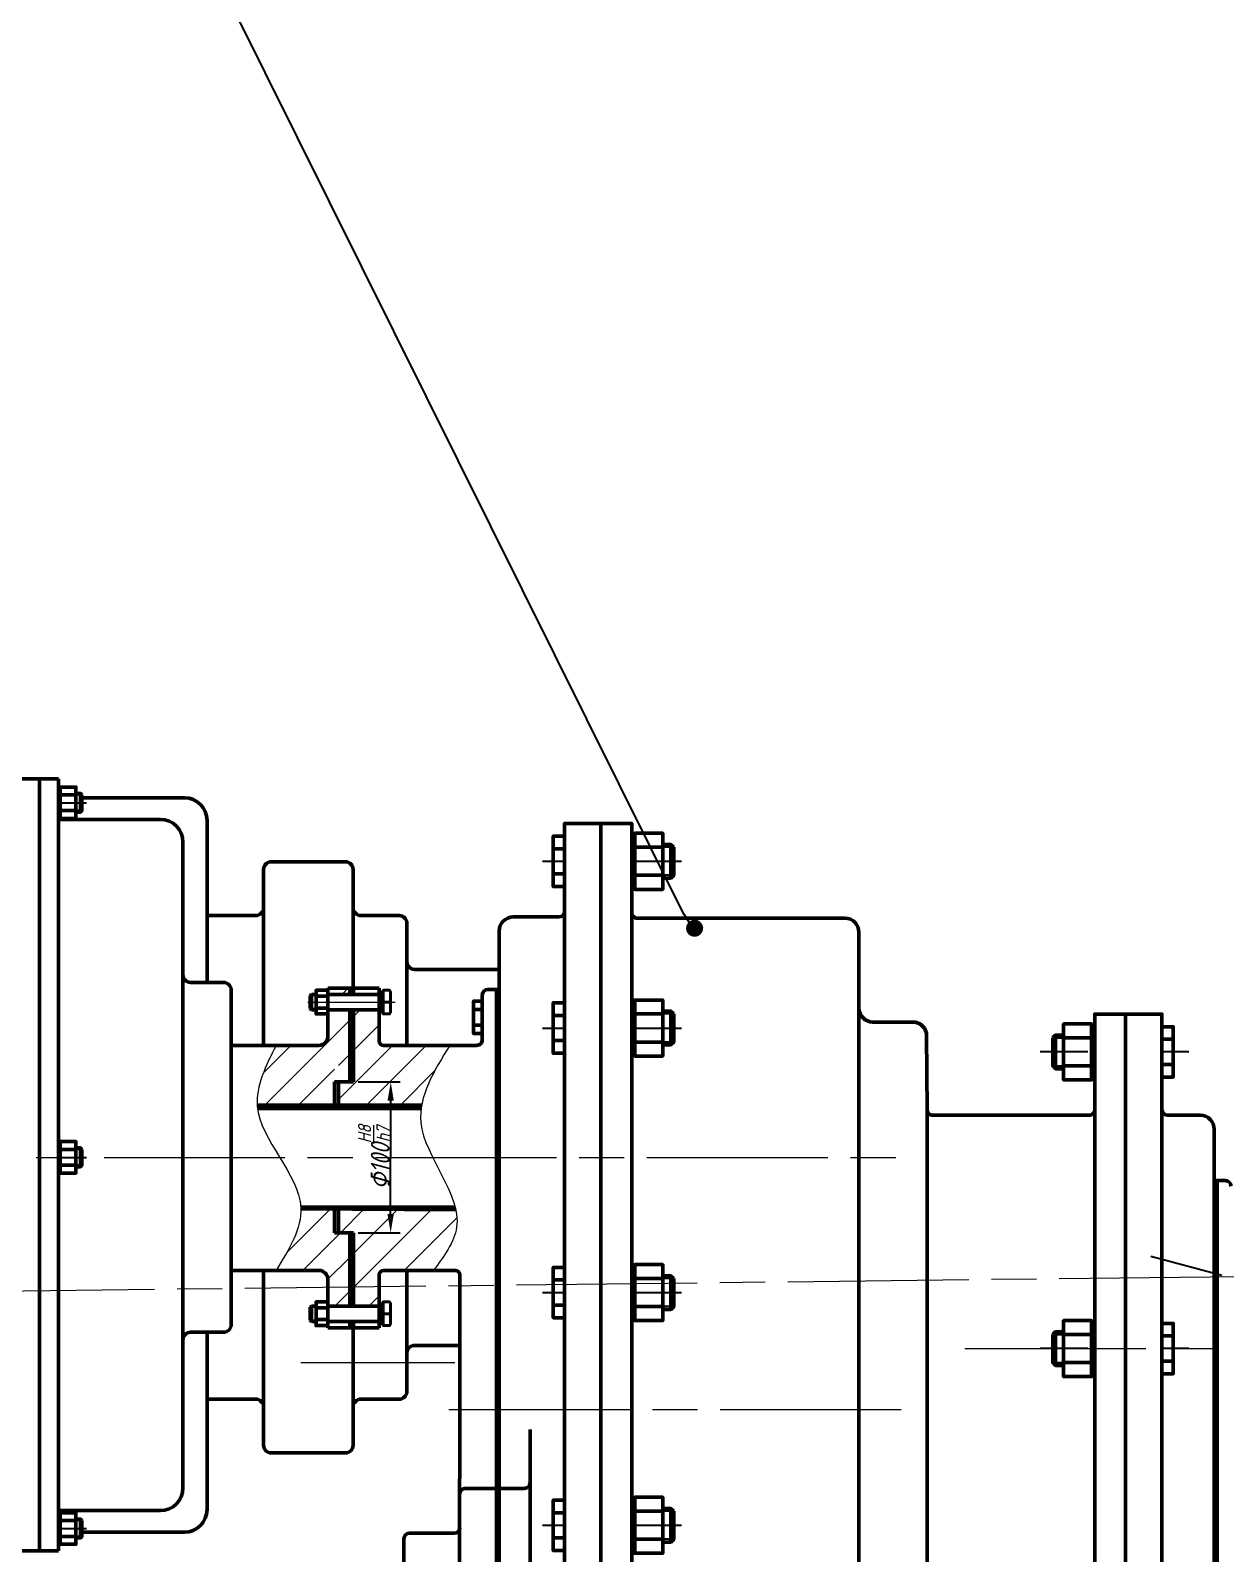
# Model space of a CAD drawing. Header units: millimetres. Extents: x 152 to 1341, y 163 to 1004.
# Drawn here: x 494.6 to 653, y 630.9 to 832.8 of the extents above; entities that cross this region are included whole.
import ezdxf

# ---------------------------------------------------------------- set-up
doc = ezdxf.new("R2010")
doc.units = ezdxf.units.MM
doc.linetypes.add('ACAD_ISO08W100', pattern=[36, 24, -3, 6, -3])
doc.layers.get('Defpoints').update_dxf_attribs({"lineweight": 35})
for name, color, linetype, lineweight in [('中心线', 1, 'ACAD_ISO08W100', 35), ('剖面线', 6, 'Continuous', 35), ('尺寸', 4, 'Continuous', 25), ('粗实线', 7, 'Continuous', 50), ('细实线', 7, 'Continuous', 20)]:
    doc.layers.add(name, color=color, linetype=linetype, lineweight=lineweight)
doc.layers.add('尺寸标注', color=4, linetype='Continuous')
doc.styles.get("Standard").update_dxf_attribs({"font": 'arial.ttf'})
doc.dimstyles.new('ISO-25', dxfattribs={"dimtxt": 2.5, "dimasz": 2.5, "dimexe": 1.25, "dimexo": 0.625, "dimtad": 1, "dimtxsty": 'Standard', "dimcen": 2.5, "dimadec": 0, "dimazin": 0, "dimtfac": 1, "dimtmove": 0, "dimatfit": 3, "dimfxl": 1, "dimarcsym": 0})

# ---------------------------------------------------------------- blocks, each defined once
blk = doc.blocks.new('*D10')
at = {"layer": 'Defpoints', "color": 0, "transparency": 16777216}
for p in [(1172.6, 894.88), (336.93, 599.31), (1172.43, 598.81)]:
    blk.add_point(p, dxfattribs=at)
at = {"layer": '尺寸', "color": 0, "lineweight": -2, "transparency": 16777216}
for p, q in [((336.93, 599.93), (337.1, 896.63)), ((339.6, 895.38), (1170.1, 894.88)), ((1172.43, 599.43), (1172.6, 896.13))]:
    blk.add_line(p, q, dxfattribs=at)
at = {"layer": '尺寸', "color": 0, "transparency": 16777216}
for points in [[(339.6, 895.79), (339.6, 894.96), (337.1, 895.38)], [(1170.1, 895.3), (1170.1, 894.46), (1172.6, 894.88)]]:
    blk.add_solid(points, dxfattribs=at)
at = {"layer": '尺寸', "color": 0, "lineweight": 20, "transparency": 16777216, "insert": (754.85, 897), "char_height": 2.5, "attachment_point": 5, "rotation": 359.9657}
blk.add_mtext('{\\Fgbeitc,gbcbig|c134;4178}', dxfattribs=at)
blk = doc.blocks.new('*D11')
at = {"layer": 'Defpoints', "color": 0, "transparency": 16777216}
for p in [(537.4, 693.4), (542.33, 693.4), (537.39, 673.39)]:
    blk.add_point(p, dxfattribs=at)
at = {"layer": '尺寸标注', "color": 0, "lineweight": -2, "transparency": 16777216}
for p, q in [((538.03, 693.4), (543.58, 693.4)), ((542.32, 675.89), (542.33, 690.9)), ((538.02, 673.39), (543.57, 673.39))]:
    blk.add_line(p, q, dxfattribs=at)
at = {"layer": '尺寸标注', "color": 0, "transparency": 16777216}
for points in [[(541.91, 690.9), (542.74, 690.9), (542.33, 693.4)], [(541.9, 675.89), (542.74, 675.89), (542.32, 673.39)]]:
    blk.add_solid(points, dxfattribs=at)
at = {"layer": '尺寸标注', "color": 0, "lineweight": 20, "transparency": 16777216, "insert": (540.09, 683.39), "char_height": 2.5, "attachment_point": 5, "rotation": 89.9794}
blk.add_mtext('{\\Fgbeitc,gbcbig|c134;Φ100\\H0.7x;\\SH8/h7;}', dxfattribs=at)

msp = doc.modelspace()

# ---------------------------------------------------------------- hatches: boundary and pattern name
at = {"layer": '剖面线', "lineweight": 20}
h = msp.add_hatch(dxfattribs=at)
h.set_pattern_fill('ANSI31', color=256)
h.set_pattern_definition([(45, (-3515.009, -148.8705), (-2.245064, 2.245064), [])])
h.paths.add_polyline_path([(536.893, 705.845), (534.007, 705.845), (534.007, 704.999), (536.893, 704.999)])
h.paths.add_polyline_path([(540.779, 705.845), (537.393, 705.845), (537.393, 704.999), (540.779, 704.999)])
edge = h.paths.add_edge_path()
edge.add_line((534.893, 695.684), (536.893, 695.684))
edge.add_line((536.893, 695.684), (536.893, 702.967))
edge.add_line((536.893, 702.967), (534.007, 702.967))
edge.add_line((534.007, 702.967), (534.007, 702.411))
edge.add_line((534.007, 702.411), (534.007, 699.449))
edge.add_arc((532.807, 699.449), 1.2, -90, 0, ccw=False)
edge.add_line((532.807, 698.249), (527.135, 698.249))
edge.add_spline(control_points=[(527.135, 698.249), (525.801, 695.597), (524.467, 692.945), (524.625, 690.356)], knot_values=[0, 0, 0, 0, 8.2623199, 8.2623199, 8.2623199, 8.2623199], degree=3, periodic=0)
edge.add_line((524.625, 690.356), (534.891, 690.342))
edge.add_line((534.891, 690.342), (534.893, 695.684))
edge = h.paths.add_edge_path()
edge.add_spline(control_points=[(546.43, 690.325), (546.909, 692.993), (548.541, 695.621), (550.173, 698.249)], knot_values=[0, 0, 0, 0, 8.4921413, 8.4921413, 8.4921413, 8.4921413], degree=3, periodic=0)
edge.add_line((550.173, 698.249), (541.379, 698.249))
edge.add_arc((541.379, 698.849), 0.6, 180, 270, ccw=False)
edge.add_line((540.779, 698.849), (540.779, 702.967))
edge.add_line((540.779, 702.967), (537.393, 702.967))
edge.add_line((537.393, 702.967), (537.393, 695.684))
edge.add_line((537.393, 695.684), (535.393, 695.684))
edge.add_line((535.393, 695.684), (535.393, 690.341))
edge.add_line((535.393, 690.341), (546.43, 690.325))
edge = h.paths.add_edge_path()
edge.add_spline(control_points=[(548.005, 668.4), (549.387, 670.285), (551.309, 672.907), (551.122, 675.672), (550.955, 676.456)], knot_values=[23.065745, 23.065745, 23.065745, 23.065745, 29.5604562, 32.094776, 32.094776, 32.094776, 32.094776], degree=3, periodic=0)
edge.add_line((550.955, 676.456), (535.393, 676.537))
edge.add_line((535.393, 676.537), (535.393, 673.388))
edge.add_line((535.393, 673.388), (537.393, 673.387))
edge.add_line((537.393, 673.387), (537.393, 666.227))
edge.add_line((537.393, 666.227), (540.779, 666.267))
edge.add_line((540.779, 666.267), (540.779, 667.8))
edge.add_arc((541.379, 667.8), 0.6, 90, 180, ccw=False)
edge.add_line((541.379, 668.4), (548.005, 668.4))
h.paths.add_polyline_path([(540.779, 666.267), (537.393, 666.227), (537.393, 663.681), (540.779, 663.681)])
h.paths.add_polyline_path([(540.779, 661.65), (537.393, 661.65), (537.393, 660.803), (540.779, 660.803)])
h.paths.add_polyline_path([(536.893, 661.65), (534.007, 661.65), (534.007, 661.094), (534.007, 660.803), (536.893, 660.803)])
h.paths.add_polyline_path([(536.893, 666.221), (534.007, 666.187), (534.007, 663.681), (536.893, 663.681)])
edge = h.paths.add_edge_path()
edge.add_line((536.893, 673.387), (535.393, 673.388))
edge.add_line((535.393, 673.388), (534.885, 673.388))
edge.add_line((534.885, 673.388), (534.886, 676.54))
edge.add_line((534.886, 676.54), (530.423, 676.563))
edge.add_spline(control_points=[(530.423, 676.563), (530.485, 673.869), (528.81, 671.134), (527.135, 668.4)], knot_values=[23.2663263, 23.2663263, 23.2663263, 23.2663263, 32.0394655, 32.0394655, 32.0394655, 32.0394655], degree=3, periodic=0)
edge.add_line((527.135, 668.4), (532.807, 668.4))
edge.add_arc((532.807, 667.2), 1.2, 0, 90, ccw=False)
edge.add_line((534.007, 667.2), (534.007, 666.187))
edge.add_line((534.007, 666.187), (536.893, 666.221))
edge.add_line((536.893, 666.221), (536.893, 673.387))
h = msp.add_hatch(color=256, dxfattribs=at)
h.dxf.hatch_style = 1
h.paths.add_polyline_path([(537.393, 705.845), (536.893, 705.845), (536.893, 704.999), (537.393, 704.999)])
h.paths.add_polyline_path([(537.393, 702.967), (536.893, 702.967), (536.89, 693.4), (537.39, 693.399)])
h.paths.add_polyline_path([(535.393, 693.4), (534.892, 693.4), (534.891, 690.342), (535.393, 690.341)])
h.paths.add_polyline_path([(535.393, 690.341), (534.891, 690.342), (534.891, 689.899), (535.393, 689.899)])
h.paths.add_polyline_path([(535.393, 676.537), (534.886, 676.54), (534.885, 673.388), (535.393, 673.388)])
h.paths.add_polyline_path([(535.393, 676.781), (534.886, 676.782), (534.886, 676.54), (535.393, 676.537)])
h.paths.add_polyline_path([(537.393, 673.387), (536.893, 673.387), (536.893, 666.221), (537.393, 666.227)])
h.paths.add_polyline_path([(537.393, 666.227), (536.893, 666.221), (536.893, 663.681), (537.393, 663.681)])
h.paths.add_polyline_path([(537.393, 661.65), (536.893, 661.65), (536.893, 660.803), (537.393, 660.803)])

# ---------------------------------------------------------------- linework, layer by layer
at = {"layer": '中心线', "lineweight": 20}
for p, q in [((531.343, 703.983), (542.924, 703.983)), ((468.309, 683.399), (612.142, 683.399)), ((235.016, 662.654), (1223.385, 674.333)), ((618.467, 658.042), (680.329, 658.042)), ((550.031, 649.978), (612.468, 649.978))]:
    msp.add_line(p, q, dxfattribs=at)
at = {"layer": '中心线', "lineweight": 25}
for points in [[(498.259, 730.424), (501.965, 730.424)], [(562.463, 722.655), (565.379, 722.655)], [(574.289, 722.655), (580.898, 722.655)], [(562.463, 700.549), (565.379, 700.549)], [(574.289, 700.549), (580.898, 700.549)], [(634.784, 697.377), (628.455, 697.377)], [(648.185, 697.377), (644.608, 697.377)], [(498.259, 683.399), (501.965, 683.399)], [(652.564, 667.729), (643.12, 670.253)], [(562.463, 665.463), (565.379, 665.463)], [(574.289, 665.463), (580.898, 665.463)], [(634.784, 658.042), (628.455, 658.042)], [(648.185, 658.042), (644.608, 658.042)], [(562.463, 634.604), (565.379, 634.604)], [(574.289, 634.604), (580.898, 634.604)], [(498.259, 634.181), (501.965, 634.181)]]:
    msp.add_lwpolyline(points, dxfattribs=at)
at = {"layer": '剖面线', "lineweight": 25}
for points in [[(565.379, 727.584), (565.46, 727.673)], [(644.687, 692.763), (644.689, 692.764)]]:
    msp.add_lwpolyline(points, dxfattribs=at)
at = {"layer": '尺寸', "lineweight": 25}
msp.add_lwpolyline([(582.469, 713.725), (581.144, 715.753), (517.132, 844.476), (509.89, 844.476)], dxfattribs=at)
at = {"layer": '尺寸', "lineweight": 0, "transparency": 33554559}
for points in [[(582.624, 713.779), (581.519, 713.977), (581.5, 713.681)], [(581.5, 713.681), (581.559, 713.404), (582.624, 713.779)], [(581.598, 714.253), (582.624, 713.779), (581.519, 713.977)], [(581.559, 713.404), (582.624, 713.779), (581.697, 713.128)], [(581.776, 714.509), (581.598, 714.253), (582.624, 713.779)], [(582.624, 713.779), (581.697, 713.128), (581.894, 712.911)], [(582.624, 713.779), (581.993, 714.707), (581.776, 714.509)], [(581.894, 712.911), (582.151, 712.753), (582.624, 713.779)], [(582.249, 714.845), (582.624, 713.779), (581.993, 714.707)], [(582.151, 712.753), (582.624, 713.779), (582.427, 712.674)], [(582.545, 714.904), (582.249, 714.845), (582.624, 713.779)], [(582.624, 713.779), (582.427, 712.674), (582.723, 712.654)], [(582.624, 713.779), (582.822, 714.904), (582.545, 714.904)], [(583.118, 714.805), (582.624, 713.779), (582.822, 714.904)], [(583.355, 714.648), (583.118, 714.805), (582.624, 713.779)], [(582.624, 713.779), (583.552, 714.43), (583.355, 714.648)], [(583.69, 714.174), (582.624, 713.779), (583.552, 714.43)], [(583.769, 713.878), (583.69, 714.174), (582.624, 713.779)], [(582.624, 713.779), (583.749, 713.582), (583.769, 713.878)], [(583.493, 713.049), (583.651, 713.306), (582.624, 713.779)], [(583.651, 713.306), (582.624, 713.779), (583.749, 713.582)], [(582.723, 712.654), (583.019, 712.714), (582.624, 713.779)], [(583.019, 712.714), (582.624, 713.779), (583.276, 712.852)], [(582.624, 713.779), (583.276, 712.852), (583.493, 713.049)]]:
    msp.add_solid(points, dxfattribs=at)
at = {"layer": '尺寸标注', "lineweight": 20}
msp.add_line((495.763, 731.074), (495.763, 733.574), dxfattribs=at)
at = {"layer": '粗实线', "lineweight": 50}
for p, q in [((495.763, 733.574), (493.263, 733.574)), ((495.763, 731.074), (495.763, 733.574)), ((495.763, 733.574), (498.263, 733.574)), ((498.263, 733.574), (498.263, 728.217)), ((495.763, 731.074), (495.763, 633.699)), ((498.263, 728.217), (498.263, 633.699)), ((570.202, 724.881), (570.202, 727.673)), ((537.346, 721.591), (537.346, 705.845)), ((558.563, 715.274), (564.635, 715.274)), ((575.026, 715.119), (602.566, 715.119)), ((604.423, 713.262), (604.423, 703.195)), ((531.807, 704.999), (531.637, 704.83)), ((532.435, 704.999), (531.807, 704.999)), ((531.807, 704.999), (531.807, 702.967)), ((537.393, 705.845), (534.007, 705.845)), ((534.007, 705.845), (534.007, 699.449)), ((534.007, 704.999), (534.007, 702.967)), ((534.007, 704.999), (540.779, 704.999)), ((536.893, 705.845), (536.893, 704.999)), ((537.393, 705.845), (540.779, 705.845)), ((537.393, 705.845), (537.393, 704.999)), ((540.779, 705.845), (540.779, 698.849)), ((531.637, 704.83), (531.637, 703.137)), ((531.807, 702.967), (531.637, 703.137)), ((531.807, 702.967), (532.435, 702.967)), ((534.007, 702.967), (540.779, 702.967)), ((536.893, 702.967), (536.89, 693.4)), ((537.393, 702.967), (537.39, 693.399)), ((604.423, 703.195), (604.423, 581.624)), ((541.216, 702.556), (541.216, 702.673)), ((541.216, 702.556), (541.216, 702.673)), ((541.313, 702.556), (541.216, 702.556)), ((541.313, 702.556), (541.216, 702.556)), ((606.28, 701.338), (611.624, 701.338)), ((613.451, 689.723), (613.404, 699.551)), ((521.179, 698.249), (532.807, 698.249)), ((534.892, 693.4), (534.891, 689.899)), ((537.39, 693.399), (534.892, 693.4)), ((535.393, 693.4), (535.393, 689.899)), ((546.43, 690.325), (524.625, 690.356)), ((524.65, 689.899), (546.363, 689.899)), ((613.451, 689.75), (613.451, 581.624)), ((634.954, 688.992), (614.174, 688.992)), ((645.362, 688.981), (649.694, 688.981)), ((651.537, 675.489), (651.537, 687.12)), ((530.414, 676.782), (550.88, 676.78)), ((534.886, 676.78), (534.885, 673.388)), ((535.393, 676.78), (535.393, 673.388)), ((550.955, 676.456), (530.423, 676.563)), ((651.537, 593.081), (651.537, 675.489)), ((534.885, 673.388), (537.393, 673.387)), ((536.893, 673.387), (536.893, 663.681)), ((537.393, 673.387), (537.393, 663.681)), ((521.179, 668.4), (532.807, 668.4)), ((534.007, 660.803), (534.007, 667.2)), ((540.779, 660.803), (540.779, 667.8)), ((531.807, 663.681), (531.637, 663.512)), ((531.637, 663.512), (531.637, 661.819)), ((532.435, 663.681), (531.807, 663.681)), ((531.807, 663.681), (531.807, 661.65)), ((534.007, 663.681), (534.007, 661.65)), ((534.007, 663.681), (540.779, 663.681)), ((531.807, 661.65), (531.637, 661.819)), ((531.807, 661.65), (532.435, 661.65)), ((534.007, 661.65), (540.779, 661.65)), ((537.393, 660.803), (534.007, 660.803)), ((536.893, 661.65), (536.893, 660.803)), ((537.346, 645.207), (537.346, 660.803)), ((537.393, 661.65), (537.393, 660.803)), ((537.393, 660.803), (540.779, 660.803)), ((541.216, 661.238), (541.216, 661.356)), ((541.216, 661.238), (541.216, 661.356)), ((541.313, 661.238), (541.216, 661.238)), ((541.313, 661.238), (541.216, 661.238)), ((560.832, 647.311), (560.805, 615.359)), ((495.763, 631.199), (495.763, 633.699)), ((495.763, 631.199), (495.763, 633.699)), ((498.263, 633.699), (498.263, 631.199)), ((493.263, 631.199), (495.763, 631.199)), ((498.263, 631.199), (495.763, 631.199))]:
    msp.add_line(p, q, dxfattribs=at)
at = {"layer": '粗实线', "lineweight": 20}
msp.add_line((537.393, 676.78), (536.893, 676.78), dxfattribs=at)
at = {"layer": '粗实线', "lineweight": 50}
for points in [[(498.263, 730.294), (498.49, 730.424), (498.49, 732.507), (500.573, 732.507), (500.573, 728.342), (498.49, 728.342), (498.49, 732.507)], [(498.263, 732.321), (498.49, 732.321), (498.49, 728.528), (498.263, 728.528)], [(500.573, 732.507), (500.573, 731.468), (498.49, 731.468)], [(500.573, 731.672), (501.176, 731.672)], [(498.49, 730.796), (498.263, 730.666)], [(500.573, 729.385), (498.49, 729.385)], [(501.176, 729.177), (500.573, 729.177)], [(501.385, 731.074), (514.98, 731.074)], [(511.782, 728.217), (498.263, 728.217)], [(517.98, 728.074), (517.98, 706.589)], [(565.379, 727.3), (565.379, 577.592), (565.379, 727.673), (566.124, 727.673), (569.83, 727.673), (573.544, 727.673), (574.289, 727.673), (574.289, 726.556)], [(514.782, 639.557), (514.782, 725.217)], [(565.379, 725.997), (563.89, 725.997), (563.89, 719.313), (565.379, 719.313)], [(574.288, 577.627), (574.289, 726.556)], [(574.289, 722.419), (574.701, 722.655), (574.701, 726.37), (578.416, 726.37), (578.416, 718.941), (574.701, 718.941), (574.701, 726.37)], [(574.289, 726.038), (574.701, 726.038), (574.701, 719.273), (574.289, 719.273)], [(578.416, 726.37), (578.416, 724.517), (574.701, 724.517)], [(565.379, 724.33), (563.89, 724.33)], [(570.202, 710.217), (570.202, 717.646), (570.202, 724.881)], [(574.701, 723.319), (574.289, 723.082)], [(578.416, 724.881), (579.492, 724.881)], [(525.46, 698.249), (525.46, 721.591)], [(526.46, 722.591), (536.346, 722.591)], [(563.89, 720.988), (565.379, 720.988)], [(565.379, 718.941), (565.379, 719.313), (565.379, 718.383)], [(574.289, 718.755), (574.289, 719.273)], [(578.416, 720.802), (574.701, 720.802)], [(579.492, 720.43), (578.416, 720.43)], [(574.289, 718.755), (574.289, 718.383)], [(517.98, 706.589), (517.98, 715.467), (524.46, 715.467)], [(538.346, 715.467), (543.471, 715.467)], [(544.471, 714.467), (544.471, 698.249)], [(556.709, 713.413), (556.709, 703.072)], [(570.202, 706.463), (570.202, 710.217)], [(545.471, 708.329), (556.55, 708.329)], [(514.782, 706.589), (514.782, 660.21)], [(520.179, 706.589), (515.782, 706.589)], [(521.179, 661.21), (521.179, 705.589)], [(534.007, 703.983), (534.007, 705.555), (532.435, 705.555), (532.435, 702.411), (534.007, 702.411), (534.007, 705.555)], [(532.435, 705.555), (532.435, 704.771), (534.007, 704.771)], [(554.476, 704.933), (554.476, 704.116), (554.476, 704.561)], [(556.709, 705.678), (555.22, 705.678)], [(556.337, 615.359), (556.337, 705.678)], [(570.202, 706.463), (570.202, 585.757)], [(532.435, 703.199), (534.007, 703.199)], [(554.476, 704.116), (553.327, 704.116), (553.327, 699.811), (554.476, 699.811)], [(553.327, 704.116), (553.327, 702.999), (554.476, 702.999)], [(554.476, 704.189), (554.476, 698.993)], [(556.709, 615.359), (556.709, 703.072)], [(565.379, 703.891), (563.89, 703.891), (563.89, 697.207), (565.379, 697.207)], [(574.289, 700.312), (574.701, 700.549), (574.701, 704.263), (578.416, 704.263), (578.416, 696.835), (574.701, 696.835), (574.701, 704.263)], [(574.289, 703.932), (574.701, 703.932), (574.701, 697.166), (574.289, 697.166)], [(578.416, 704.263), (578.416, 702.41), (574.701, 702.41)], [(553.327, 699.811), (553.327, 700.919), (554.476, 700.919)], [(565.379, 702.224), (563.89, 702.224)], [(574.701, 701.213), (574.289, 700.976)], [(578.416, 702.774), (579.492, 702.774)], [(635.698, 697.615), (635.285, 697.377), (635.285, 701.092), (631.571, 701.092), (631.571, 693.663), (635.285, 693.663), (635.285, 701.092)], [(631.571, 701.092), (631.571, 699.238), (635.285, 699.238)], [(644.608, 702.022), (644.608, 577.592), (644.608, 702.394), (643.863, 702.394), (640.149, 702.394), (636.435, 702.394), (635.698, 702.394), (635.698, 701.278)], [(635.698, 569.419), (635.698, 701.278)], [(639.777, 684.939), (639.777, 702.394)], [(563.89, 698.882), (565.379, 698.882)], [(631.571, 699.603), (630.495, 699.603)], [(635.698, 700.76), (635.285, 700.76), (635.285, 693.995), (635.698, 693.995)], [(644.608, 700.719), (646.097, 700.719), (646.097, 694.035), (644.608, 694.035)], [(644.608, 699.052), (646.097, 699.052)], [(541.379, 698.249), (553.74, 698.249)], [(578.416, 698.696), (574.701, 698.696)], [(579.492, 698.324), (578.416, 698.324)], [(635.285, 696.714), (635.698, 696.952)], [(630.495, 695.152), (631.571, 695.152)], [(631.571, 695.524), (635.285, 695.524)], [(644.608, 695.71), (646.097, 695.71)], [(635.698, 693.477), (635.698, 693.995)], [(635.698, 693.477), (635.698, 693.104)], [(644.608, 693.663), (644.608, 694.035), (644.608, 693.104)], [(498.263, 683.269), (498.49, 683.399), (498.49, 685.482), (500.573, 685.482), (500.573, 681.317), (498.49, 681.317), (498.49, 685.482)], [(498.263, 685.296), (498.49, 685.296), (498.49, 681.503), (498.263, 681.503)], [(500.573, 685.482), (500.573, 684.443), (498.49, 684.443)], [(639.777, 607.186), (639.777, 684.939)], [(498.49, 683.772), (498.263, 683.641)], [(500.573, 684.647), (501.176, 684.647)], [(498.259, 681.213), (498.259, 681.004)], [(500.573, 682.36), (498.49, 682.36)], [(501.176, 682.152), (500.573, 682.152)], [(651.537, 680.32), (653.026, 680.32)], [(651.909, 680.32), (651.909, 675.489)], [(651.909, 675.489), (651.909, 593.081)], [(565.379, 668.805), (563.89, 668.805), (563.89, 662.12), (565.379, 662.12)], [(574.289, 665.226), (574.701, 665.463), (574.701, 669.177), (578.416, 669.177), (578.416, 661.748), (574.701, 661.748), (574.701, 669.177)], [(574.289, 668.845), (574.701, 668.845), (574.701, 662.08), (574.289, 662.08)], [(578.416, 669.177), (578.416, 667.324), (574.701, 667.324)], [(525.46, 645.207), (525.46, 668.4)], [(541.379, 668.4), (550.906, 668.4)], [(544.471, 668.4), (544.471, 652.332)], [(551.367, 597.904), (551.506, 649.379), (551.506, 667.8)], [(565.379, 667.138), (563.89, 667.138)], [(578.416, 667.688), (579.492, 667.688)], [(574.701, 666.126), (574.289, 665.889)], [(534.007, 662.665), (534.007, 664.237), (532.435, 664.237), (532.435, 661.094), (534.007, 661.094), (534.007, 664.237)], [(532.435, 664.237), (532.435, 663.453), (534.007, 663.453)], [(563.89, 663.796), (565.379, 663.796)], [(578.416, 663.609), (574.701, 663.609)], [(579.492, 663.237), (578.416, 663.237)], [(532.435, 661.881), (534.007, 661.881)], [(635.698, 658.28), (635.285, 658.042), (635.285, 661.757), (631.571, 661.757), (631.571, 654.328), (635.285, 654.328), (635.285, 661.757)], [(631.571, 661.757), (631.571, 659.903), (635.285, 659.903)], [(635.698, 661.425), (635.285, 661.425), (635.285, 654.66), (635.698, 654.66)], [(644.608, 661.384), (646.097, 661.384), (646.097, 654.7), (644.608, 654.7)], [(515.782, 660.21), (520.179, 660.21)], [(517.98, 660.21), (517.98, 636.699)], [(524.46, 651.332), (517.98, 651.332), (517.98, 660.21)], [(551.506, 658.456), (545.471, 658.456)], [(631.571, 660.268), (630.495, 660.268)], [(644.608, 659.717), (646.097, 659.717)], [(635.285, 657.379), (635.698, 657.617)], [(630.495, 655.817), (631.571, 655.817)], [(631.571, 656.189), (635.285, 656.189)], [(644.608, 656.375), (646.097, 656.375)], [(543.471, 651.332), (538.346, 651.332)], [(536.346, 644.207), (526.46, 644.207)], [(560.061, 639.503), (552.222, 639.487)], [(574.289, 634.368), (574.701, 634.604), (574.701, 638.319), (578.416, 638.319), (578.416, 630.89), (574.701, 630.89), (574.701, 638.319)], [(578.416, 638.319), (578.416, 636.466), (574.701, 636.466)], [(498.263, 636.557), (511.782, 636.557)], [(498.263, 634.051), (498.49, 634.181), (498.49, 636.263), (500.573, 636.263), (500.573, 632.098), (498.49, 632.098), (498.49, 636.263)], [(500.573, 636.263), (500.573, 635.224), (498.49, 635.224)], [(565.379, 637.947), (563.89, 637.947), (563.89, 631.262), (565.379, 631.262)], [(565.379, 636.28), (563.89, 636.28)], [(574.289, 637.987), (574.701, 637.987), (574.701, 631.222), (574.289, 631.222)], [(578.416, 636.83), (579.492, 636.83)], [(498.263, 636.077), (498.49, 636.077), (498.49, 632.284), (498.263, 632.284)], [(498.49, 634.553), (498.263, 634.423)], [(500.573, 635.429), (501.176, 635.429)], [(574.701, 635.268), (574.289, 635.031)], [(500.573, 633.142), (498.49, 633.142)], [(501.176, 632.933), (500.573, 632.933)], [(514.98, 633.699), (501.385, 633.699)], [(544.077, 632.814), (543.891, 608.303)], [(550.762, 633.559), (544.822, 633.559)], [(547.606, 633.559), (547.606, 633.559)], [(563.89, 632.937), (565.379, 632.937)], [(578.416, 632.751), (574.701, 632.751)], [(579.492, 632.379), (578.416, 632.379)]]:
    msp.add_lwpolyline(points, dxfattribs=at)
for points in [[(501.385, 731.468), (501.385, 729.385), (501.176, 729.177), (501.176, 731.672)], [(579.864, 724.517), (579.864, 720.802), (579.492, 720.43), (579.492, 724.881)], [(579.864, 702.41), (579.864, 698.696), (579.492, 698.324), (579.492, 702.774)], [(630.123, 699.238), (630.123, 695.524), (630.495, 695.152), (630.495, 699.603)], [(501.385, 684.443), (501.385, 682.36), (501.176, 682.152), (501.176, 684.647)], [(579.864, 667.324), (579.864, 663.609), (579.492, 663.237), (579.492, 667.688)], [(630.123, 659.903), (630.123, 656.189), (630.495, 655.817), (630.495, 660.268)], [(579.864, 636.466), (579.864, 632.751), (579.492, 632.379), (579.492, 636.83)], [(501.385, 635.224), (501.385, 633.142), (501.176, 632.933), (501.176, 635.429)]]:
    msp.add_lwpolyline(points, close=True, dxfattribs=at)
at = {"layer": '粗实线', "lineweight": 40}
for points in [[(540.779, 702.675), (541.217, 702.673), (541.225, 704.846), (541.227, 705.289), (540.784, 705.291)], [(540.779, 702.675), (541.217, 702.673), (541.225, 704.846), (541.227, 705.289), (540.779, 705.291)], [(541.325, 705.343), (541.313, 702.446), (541.335, 702.413), (542.178, 702.41), (542.297, 702.615), (542.308, 705.339), (542.19, 705.556), (541.347, 705.559), (541.325, 705.516), (541.325, 705.343), (541.227, 705.343), (541.226, 704.9)], [(541.325, 705.343), (541.313, 702.446), (541.335, 702.413), (542.178, 702.41), (542.297, 702.615), (542.308, 705.339), (542.19, 705.556), (541.347, 705.559), (541.325, 705.516), (541.325, 705.343), (541.227, 705.343), (541.226, 704.9)], [(540.779, 703.983), (541.22, 703.538)], [(540.779, 703.983), (541.22, 703.538)], [(540.78, 704.426), (541.222, 703.981)], [(540.78, 704.426), (541.222, 703.981)], [(541.319, 703.981), (542.303, 703.977)], [(541.319, 703.981), (542.303, 703.977)], [(540.779, 661.357), (541.217, 661.356), (541.225, 663.529), (541.227, 663.972), (540.784, 663.974)], [(540.779, 661.357), (541.217, 661.356), (541.225, 663.529), (541.227, 663.972), (540.779, 663.974)], [(540.779, 662.665), (541.22, 662.22)], [(540.779, 662.665), (541.22, 662.22)], [(540.78, 663.109), (541.222, 662.664)], [(540.78, 663.109), (541.222, 662.664)], [(541.325, 664.025), (541.313, 661.128), (541.335, 661.096), (542.178, 661.092), (542.297, 661.297), (542.308, 664.021), (542.19, 664.238), (541.347, 664.242), (541.325, 664.198), (541.325, 664.025), (541.227, 664.026), (541.226, 663.583)], [(541.325, 664.025), (541.313, 661.128), (541.335, 661.096), (542.178, 661.092), (542.297, 661.297), (542.308, 664.021), (542.19, 664.238), (541.347, 664.242), (541.325, 664.198), (541.325, 664.025), (541.227, 664.026), (541.226, 663.583)], [(541.319, 662.663), (542.303, 662.659)], [(541.319, 662.663), (542.303, 662.659)]]:
    msp.add_lwpolyline(points, dxfattribs=at)
at = {"layer": '粗实线', "lineweight": 50}
for centre, radius, start, end in [((514.98, 728.074), 3, 0, 90), ((511.782, 725.217), 3, 0, 90), ((526.46, 721.591), 1, 90, 180), ((536.346, 721.591), 1, 0, 90), ((524.46, 716.467), 1, 270, 0), ((538.346, 716.467), 1, 180, 270), ((543.471, 714.467), 1, 0, 90), ((558.56, 713.424), 1.85, 89.91205, 180.33761), ((564.632, 716.022), 0.747, 270.22341, 359.15041), ((575.024, 715.854), 0.735, 179.89622, 270.17276), ((602.566, 713.262), 1.857, 0, 90), ((545.471, 709.329), 1, 180, 270), ((515.782, 707.589), 1, 180, 270), ((556.55, 707.329), 1, 80.82846, 90), ((520.179, 705.589), 1, 0, 90), ((555.223, 704.93), 0.747, 90.21931, 179.78069), ((606.28, 703.195), 1.857, 180, 270), ((611.586, 699.52), 1.819, 359.50299, 91.19996), ((532.807, 699.449), 1.2, 270, 0), ((541.379, 698.849), 0.6, 180, 270), ((553.742, 698.983), 0.734, 269.78064, 0.84553), ((614.185, 689.726), 0.734, 178.08995, 269.15459), ((634.964, 689.726), 0.734, 269.15726, 0.69465), ((645.364, 689.737), 0.756, 181.48606, 269.90922), ((649.696, 687.14), 1.841, 359.37183, 90.06656), ((653.016, 679.565), 0.755, 0.80474, 89.19526), ((532.807, 667.2), 1.2, 0, 90), ((541.379, 667.8), 0.6, 90, 180), ((550.906, 667.8), 0.6, 0, 90), ((520.179, 661.21), 1, 270, 0), ((515.782, 659.21), 1, 90, 180), ((545.471, 657.456), 1, 90, 180), ((524.46, 650.332), 1, 0, 90), ((538.346, 650.332), 1, 90, 180), ((543.471, 652.332), 1, 270, 0), ((526.46, 645.207), 1, 180, 270), ((536.346, 645.207), 1, 270, 0), ((511.782, 639.557), 3, 270, 0), ((552.201, 638.764), 0.723, 88.30838, 181.06544), ((560.058, 640.251), 0.747, 270.21931, 359.78069), ((514.98, 636.699), 3, 270, 0), ((550.759, 634.306), 0.747, 270.21943, 359.78057), ((544.825, 632.811), 0.747, 90.21931, 179.78069)]:
    msp.add_arc(centre, radius, start, end, dxfattribs=at)
at = {"layer": '细实线', "lineweight": 20}
for p, q in [((532.435, 704.83), (531.637, 704.83)), ((532.435, 703.137), (531.638, 703.137)), ((532.435, 663.512), (531.637, 663.512)), ((532.435, 661.819), (531.638, 661.819)), ((530.417, 656.188), (550.849, 656.188))]:
    msp.add_line(p, q, dxfattribs=at)
at = {"layer": '细实线', "lineweight": 25}
for points in [[(501.385, 731.468), (500.573, 731.468)], [(501.385, 729.385), (500.573, 729.385)], [(579.864, 724.517), (578.416, 724.517)], [(579.864, 720.802), (578.416, 720.802)], [(579.864, 702.41), (578.416, 702.41)], [(630.123, 699.238), (631.571, 699.238)], [(579.864, 698.696), (578.416, 698.696)], [(630.123, 695.524), (631.571, 695.524)], [(501.385, 684.443), (500.573, 684.443)], [(501.385, 682.36), (500.573, 682.36)], [(579.864, 667.324), (578.416, 667.324)], [(579.864, 663.609), (578.416, 663.609)], [(630.123, 659.903), (631.571, 659.903)], [(630.123, 656.189), (631.571, 656.189)], [(579.864, 636.466), (578.416, 636.466)], [(501.385, 635.224), (500.573, 635.224)], [(501.385, 633.142), (500.573, 633.142)], [(579.864, 632.751), (578.416, 632.751)]]:
    msp.add_lwpolyline(points, dxfattribs=at)
at = {"layer": '细实线', "lineweight": 20}
for points in [[(527.135, 698.249), (524.635, 690.205), (530.417, 676.724), (527.135, 668.4)], [(550.173, 698.249), (546.33, 688.019), (551.061, 674.131), (548.005, 668.4)]]:
    msp.add_spline(points, degree=3, dxfattribs=at)

# ---------------------------------------------------------------- dimensions: what is measured, and where the dimension line sits
at = {"layer": '尺寸', "lineweight": 20}
dim = msp.add_aligned_dim(p1=(336.926, 599.305), p2=(1172.426, 598.805), distance=296.073, text='{\\Fgbeitc,gbcbig|c134;4178}', dimstyle='ISO-25', dxfattribs=at)
dim.commit()
dim.dimension.update_dxf_attribs({"geometry": '*D10', "text_midpoint": (754.854, 897.003)})
at = {"layer": '尺寸标注', "lineweight": 20}
dim = msp.add_aligned_dim(p1=(537.393, 673.387), p2=(537.4, 693.399), distance=-4.927, text='{\\Fgbeitc,gbcbig|c134;Φ100\\H0.7x;\\SH8/h7;}', dimstyle='ISO-25', dxfattribs=at)
dim.commit()
dim.dimension.update_dxf_attribs({"geometry": '*D11', "text_midpoint": (540.095, 683.392)})

doc.saveas('drawing.dxf')
